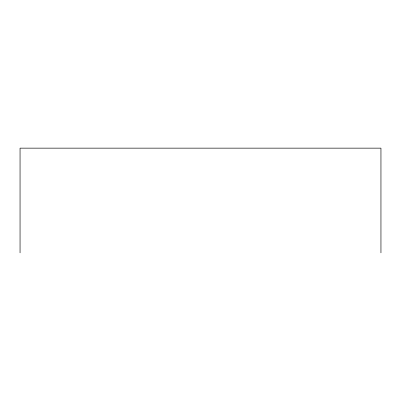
<?xml version="1.0" encoding="UTF-8"?>
<svg xmlns="http://www.w3.org/2000/svg" width="401" height="401" viewBox="0 0 401 401"><rect width="100%" height="100%" fill="white"/><g stroke="black" fill="none" stroke-linecap="round" stroke-linejoin="round"><path stroke-width="0.6" d="M380.95 252.851L380.95 148.149L20.05 148.149L20.05 252.851"/></g></svg>
